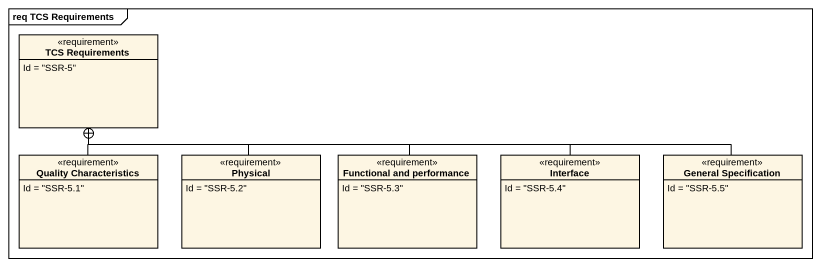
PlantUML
@startuml
mainframe req TCS Requirements
hide circle
hide empty members
class "TCS Requirements" as TCS_Requirements <<requirement>> {
  Id = "SSR-5"
}
class "Quality Characteristics" as Quality_Characteristics <<requirement>> {
  Id = "SSR-5.1"
}
class Physical <<requirement>> {
  Id = "SSR-5.2"
}
class "Functional and performance" as Functional_and_performance <<requirement>> {
  Id = "SSR-5.3"
}
class "Interface" as Interface_ <<requirement>> {
  Id = "SSR-5.4"
}
class "General Specification" as General_Specification <<requirement>> {
  Id = "SSR-5.5"
}
Quality_Characteristics -up-+ TCS_Requirements
Physical -up-+ TCS_Requirements
Functional_and_performance -left-+ TCS_Requirements
Interface_ -left-+ TCS_Requirements
General_Specification -left-+ TCS_Requirements
@enduml
